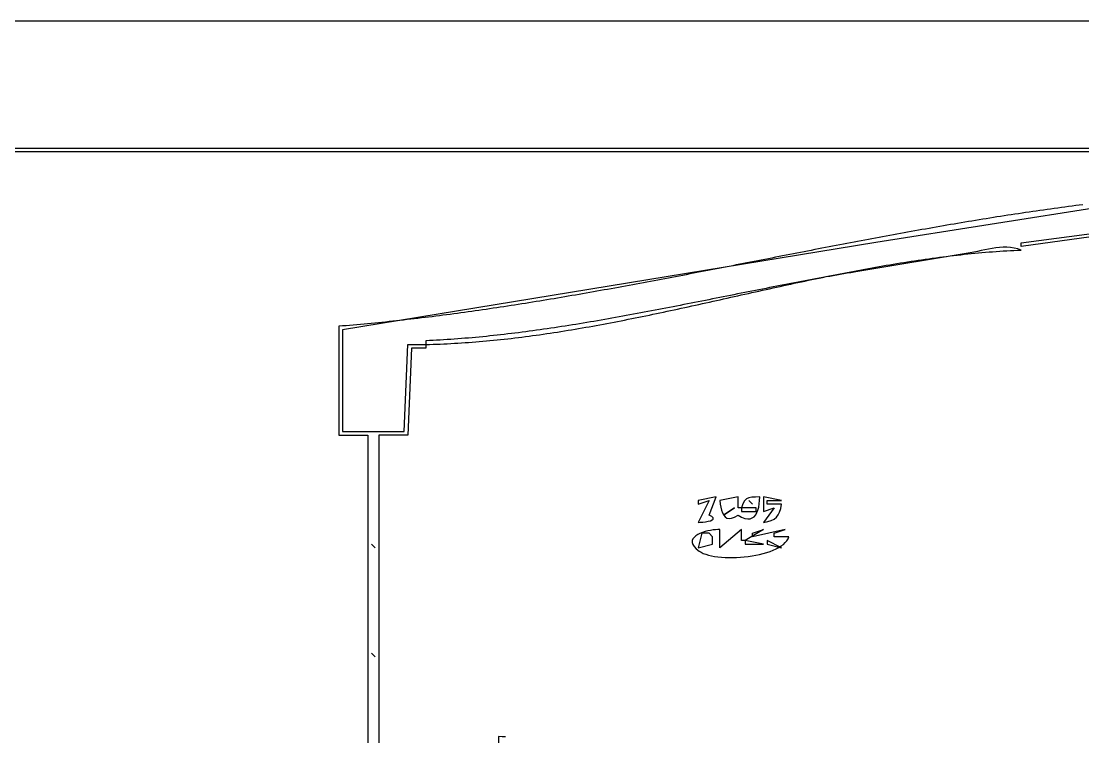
# Model space of a CAD drawing. Extents: x 0 to 1224, y 0 to 792.
# Drawn here: x 260.5 to 553, y 595 to 792 of the extents above; entities that cross this region are included whole.
import ezdxf

# ---------------------------------------------------------------- set-up
doc = ezdxf.new("R2010")
doc.units = 0
doc.layers.add('C7', color=7, linetype='CONTINUOUS')

msp = doc.modelspace()

# ---------------------------------------------------------------- linework, layer by layer
at = {"layer": 'C7'}
for points in [[(0, 792), (0, 0), (1224, 0), (1224, 792), (0, 792)], [(45, 757), (45, 36), (1179, 36), (1179, 757), (45, 757)], [(46, 756), (46, 37), (1178, 37), (1178, 756), (46, 756)], [(553.026, 741.4682), (552.0391, 741.3432), (551.0523, 741.2167), (550.0656, 741.0887), (549.0789, 740.9593), (548.0923, 740.8285), (547.1058, 740.6963), (546.1194, 740.5626), (545.133, 740.4276), (544.1467, 740.2912), (543.1605, 740.1534), (542.1743, 740.0144), (541.1882, 739.874), (540.2022, 739.7323), (539.2162, 739.5893), (538.2302, 739.445), (537.2444, 739.2996), (536.2586, 739.1528), (535.2729, 739.0049), (534.2872, 738.8557), (533.3016, 738.7054), (532.316, 738.5539), (531.3305, 738.4012), (530.345, 738.2474), (529.3596, 738.0925), (528.3743, 737.9365), (527.389, 737.7794), (526.4037, 737.6213), (525.4185, 737.462), (524.4334, 737.3018), (523.4483, 737.1405), (522.4632, 736.9782), (521.4782, 736.815), (520.4933, 736.6507), (519.5084, 736.4856), (518.5235, 736.3194), (517.5387, 736.1524), (516.5539, 735.9845), (515.5692, 735.8156), (514.5845, 735.6459), (513.5998, 735.4754), (512.6152, 735.304), (511.6306, 735.1318), (510.646, 734.9587), (509.6615, 734.7849), (508.677, 734.6104), (507.6926, 734.435), (506.7082, 734.259), (505.7238, 734.0822), (504.7395, 733.9047), (503.7551, 733.7265), (502.7708, 733.5476), (501.7866, 733.3681), (500.8023, 733.188), (499.8181, 733.0072), (498.834, 732.8258), (497.8498, 732.6438), (496.8657, 732.4613), (495.8816, 732.2782), (494.8975, 732.0946), (493.9134, 731.9104), (492.9294, 731.7257), (491.9453, 731.5406), (490.9613, 731.3549), (489.9773, 731.1688), (488.9933, 730.9823), (488.0094, 730.7954), (487.0254, 730.608), (486.0415, 730.4202), (485.0576, 730.2321), (484.0737, 730.0436), (483.0898, 729.8548), (482.1059, 729.6656), (481.122, 729.4762), (480.1381, 729.2864), (479.1543, 729.0964), (478.1704, 728.9061), (477.1866, 728.7156), (476.2027, 728.5248), (475.2189, 728.3339), (474.2351, 728.1427), (473.2512, 727.9514), (472.2674, 727.7599), (471.2835, 727.5683), (470.2997, 727.3765), (469.3159, 727.1846), (468.332, 726.9927), (467.3482, 726.8006), (466.3643, 726.6085), (465.3805, 726.4164), (464.3966, 726.2242), (463.4128, 726.032), (462.4289, 725.8398), (461.445, 725.6477), (460.4611, 725.4556), (459.4772, 725.2635), (458.4933, 725.0715), (457.5093, 724.8796), (456.5254, 724.6878), (455.5414, 724.4962), (454.5575, 724.3046), (453.5735, 724.1132), (452.5895, 723.922), (451.6054, 723.731), (450.6214, 723.5402), (449.6373, 723.3496), (448.6532, 723.1592), (447.6691, 722.9691), (446.685, 722.7793), (445.7008, 722.5897), (444.7167, 722.4005), (443.7325, 722.2116), (442.7482, 722.023), (441.764, 721.8348), (440.7797, 721.6469), (439.7954, 721.4594), (438.811, 721.2723), (437.8266, 721.0857), (436.8422, 720.8995), (435.8578, 720.7137), (434.8733, 720.5284), (433.8888, 720.3436), (432.9043, 720.1592), (431.9197, 719.9755), (430.9351, 719.7922), (429.9504, 719.6095), (428.9657, 719.4273), (427.981, 719.2458), (426.9962, 719.0648), (426.0114, 718.8845), (425.0265, 718.7048), (424.0416, 718.5257), (423.0566, 718.3473), (422.0716, 718.1696), (421.0866, 717.9926), (420.1015, 717.8164), (419.1164, 717.6408), (418.1312, 717.466), (417.1459, 717.292), (416.1606, 717.1187), (415.1753, 716.9463), (414.1899, 716.7746), (413.2044, 716.6038), (412.2189, 716.4339), (411.2334, 716.2648), (410.2478, 716.0966), (409.2621, 715.9292), (408.2764, 715.7628), (407.2906, 715.5974), (406.3047, 715.4329), (405.3188, 715.2693), (404.3328, 715.1068), (403.3468, 714.9452), (402.3607, 714.7846), (401.3745, 714.6251), (400.3883, 714.4666), (399.402, 714.3092), (398.4156, 714.1529), (397.4292, 713.9976), (396.4427, 713.8435), (395.4561, 713.6905), (394.4695, 713.5387), (393.4827, 713.388), (392.4959, 713.2385), (391.5091, 713.0902), (390.5221, 712.9431), (389.5351, 712.7972), (388.548, 712.6526), (387.5609, 712.5092), (386.5736, 712.3672), (385.5863, 712.2264), (384.5989, 712.0869), (383.6114, 711.9488), (382.6238, 711.812), (381.6362, 711.6765), (380.6484, 711.5425), (379.6606, 711.4098), (378.6727, 711.2786), (377.6847, 711.1487), (376.6966, 711.0204), (375.7084, 710.8934), (374.7202, 710.768), (373.7318, 710.6441), (372.7434, 710.5216), (371.7548, 710.4007), (370.7662, 710.2813), (369.7775, 710.1635), (368.7887, 710.0473), (367.7998, 709.9327), (366.8108, 709.8196), (365.8216, 709.7082), (364.8324, 709.5985), (363.8431, 709.4904), (362.8537, 709.384), (361.8642, 709.2792), (360.8746, 709.1762), (359.8849, 709.0749), (358.8951, 708.9754), (357.9052, 708.8776), (356.9151, 708.7815), (355.925, 708.6873), (354.9347, 708.5949), (353.9444, 708.5043), (352.9539, 708.4155), (351.9634, 708.3286), (350.9727, 708.2436), (349.9819, 708.1605), (348.991, 708.0793), (348, 708)], [(559, 741), (496, 731.0803), (349, 707)], [(558, 733), (536, 730), (536, 731), (559, 734)], [(372, 704), (372, 703), (372.9816, 703.0225), (373.9631, 703.0495), (374.9445, 703.0809), (375.9256, 703.1168), (376.9066, 703.157), (377.8874, 703.2014), (378.868, 703.2501), (379.8485, 703.303), (380.8287, 703.3599), (381.8088, 703.421), (382.7888, 703.4861), (383.7686, 703.5551), (384.7482, 703.6281), (385.7277, 703.7049), (386.707, 703.7855), (387.6861, 703.8699), (388.6651, 703.9579), (389.644, 704.0497), (390.6227, 704.145), (391.6013, 704.2439), (392.5797, 704.3462), (393.558, 704.452), (394.5361, 704.5612), (395.5141, 704.6737), (396.492, 704.7896), (397.4697, 704.9086), (398.4473, 705.0308), (399.4248, 705.1562), (400.4021, 705.2846), (401.3794, 705.416), (402.3565, 705.5504), (403.3334, 705.6877), (404.3103, 705.8279), (405.2871, 705.9709), (406.2637, 706.1166), (407.2402, 706.2651), (408.2166, 706.4162), (409.1929, 706.5699), (410.1691, 706.7261), (411.1452, 706.8849), (412.1212, 707.0461), (413.0971, 707.2096), (414.0729, 707.3755), (415.0487, 707.5437), (416.0243, 707.7142), (416.9998, 707.8868), (417.9752, 708.0615), (418.9506, 708.2383), (419.9259, 708.4171), (420.9011, 708.5979), (421.8762, 708.7806), (422.8512, 708.9652), (423.8262, 709.1516), (424.801, 709.3398), (425.7759, 709.5296), (426.7506, 709.7211), (427.7253, 709.9142), (428.6999, 710.1089), (429.6744, 710.305), (430.6489, 710.5026), (431.6234, 710.7016), (432.5977, 710.9019), (433.5721, 711.1036), (434.5463, 711.3064), (435.5206, 711.5104), (436.4947, 711.7156), (437.4689, 711.9218), (438.443, 712.1291), (439.417, 712.3373), (440.391, 712.5464), (441.365, 712.7564), (442.3389, 712.9673), (443.3128, 713.1788), (444.2867, 713.3911), (445.2605, 713.6041), (446.2343, 713.8176), (447.2081, 714.0317), (448.1819, 714.2463), (449.1557, 714.4614), (450.1294, 714.6768), (451.1031, 714.8926), (452.0768, 715.1086), (453.0505, 715.3249), (454.0242, 715.5414), (454.9979, 715.758), (455.9716, 715.9747), (456.9452, 716.1914), (457.9189, 716.4081), (458.8926, 716.6247), (459.8663, 716.8412), (460.8399, 717.0574), (461.8136, 717.2735), (462.7873, 717.4893), (463.761, 717.7047), (464.7348, 717.9197), (465.7085, 718.1343), (466.6823, 718.3483), (467.6561, 718.5618), (468.6299, 718.7748), (469.6037, 718.987), (470.5776, 719.1986), (471.5515, 719.4093), (472.5254, 719.6193), (473.4993, 719.8284), (474.4733, 720.0366), (475.4473, 720.2438), (476.4214, 720.4499), (477.3955, 720.655), (478.3697, 720.859), (479.3439, 721.0618), (480.3181, 721.2633), (481.2924, 721.4636), (482.2668, 721.6625), (483.2412, 721.86), (484.2157, 722.0561), (485.1902, 722.2507), (486.1648, 722.4437), (487.1394, 722.6351), (488.1141, 722.8249), (489.0889, 723.0129), (490.0638, 723.1992), (491.0387, 723.3837), (492.0137, 723.5663), (492.9888, 723.747), (493.9639, 723.9257), (494.9391, 724.1024), (495.9145, 724.2771), (496.8899, 724.4496), (497.8654, 724.6199), (498.8409, 724.7879), (499.8166, 724.9537), (500.7924, 725.1172), (501.7682, 725.2782), (502.7442, 725.4369), (503.7202, 725.593), (504.6964, 725.7465), (505.6726, 725.8975), (506.649, 726.0458), (507.6255, 726.1914), (508.6021, 726.3342), (509.5788, 726.4743), (510.5556, 726.6114), (511.5325, 726.7457), (512.5096, 726.877), (513.4867, 727.0052), (514.464, 727.1304), (515.4414, 727.2524), (516.419, 727.3713), (517.3967, 727.487), (518.3745, 727.5993), (519.3524, 727.7083), (520.3305, 727.8139), (521.3087, 727.9161), (522.2871, 728.0148), (523.2656, 728.1099), (524.2442, 728.2015), (525.223, 728.2894), (526.2019, 728.3735), (527.181, 728.454), (528.1603, 728.5306), (529.1396, 728.6033), (530.1192, 728.6721), (531.0989, 728.737), (532.0788, 728.7978), (533.0588, 728.8546), (534.039, 728.9073), (535.0194, 728.9557), (536, 729), (535.0601, 729.3258), (534.0975, 729.5534), (533.1156, 729.6927), (532.1177, 729.7536), (531.1072, 729.7462), (530.0875, 729.6804), (529.0619, 729.5662), (528.0337, 729.4135), (527.0064, 729.2322), (525.9833, 729.0324), (524.9677, 728.824), (523.9631, 728.617), (522.9727, 728.4213), (522, 728.2469)], [(522, 728.2469), (491, 723.0803), (490.0371, 722.9198), (489.0734, 722.7577), (488.1089, 722.5938), (487.1436, 722.4281), (486.1775, 722.2609), (485.2106, 722.0919), (484.2429, 721.9214), (483.2744, 721.7494), (482.3052, 721.5759), (481.3353, 721.4009), (480.3646, 721.2246), (479.3933, 721.0469), (478.4212, 720.8679), (477.4484, 720.6877), (476.475, 720.5063), (475.5009, 720.3237), (474.5261, 720.14), (473.5508, 719.9552), (472.5747, 719.7694), (471.5981, 719.5827), (470.6209, 719.395), (469.6431, 719.2065), (468.6647, 719.0171), (467.6857, 718.8269), (466.7062, 718.636), (465.7262, 718.4444), (464.7456, 718.2522), (463.7645, 718.0594), (462.7829, 717.866), (461.8008, 717.6722), (460.8183, 717.4778), (459.8353, 717.2831), (458.8518, 717.088), (457.8679, 716.8926), (456.8836, 716.6969), (455.8988, 716.501), (454.9137, 716.3049), (453.9281, 716.1087), (452.9422, 715.9125), (451.9559, 715.7161), (450.9693, 715.5198), (449.9823, 715.3236), (448.995, 715.1275), (448.0074, 714.9315), (447.0195, 714.7357), (446.0313, 714.5401), (445.0428, 714.3449), (444.0541, 714.15), (443.0651, 713.9555), (442.0758, 713.7614), (441.0864, 713.5678), (440.0967, 713.3747), (439.1068, 713.1822), (438.1167, 712.9903), (437.1265, 712.7991), (436.136, 712.6086), (435.1455, 712.4189), (434.1548, 712.23), (433.1639, 712.0419), (432.173, 711.8547), (431.1819, 711.6685), (430.1907, 711.4833), (429.1995, 711.2991), (428.2082, 711.116), (427.2169, 710.934), (426.2255, 710.7533), (425.2341, 710.5737), (424.2426, 710.3954), (423.2512, 710.2185), (422.2598, 710.0429), (421.2684, 709.8687), (420.277, 709.696), (419.2857, 709.5248), (418.2944, 709.3552), (417.3032, 709.1872), (416.3121, 709.0208), (415.3211, 708.8561), (414.3301, 708.6932), (413.3394, 708.532), (412.3487, 708.3727), (411.3582, 708.2153), (410.3678, 708.0598), (409.3776, 707.9062), (408.3876, 707.7548), (407.3978, 707.6053), (406.4082, 707.458), (405.4189, 707.3129), (404.4297, 707.1699), (403.4408, 707.0293), (402.4522, 706.8909), (401.4638, 706.7549), (400.4757, 706.6213), (399.4879, 706.4901), (398.5004, 706.3614), (397.5133, 706.2353), (396.5264, 706.1117), (395.54, 705.9908), (394.5538, 705.8725), (393.5681, 705.757), (392.5827, 705.6443), (391.5977, 705.5343), (390.6131, 705.4273), (389.629, 705.3231), (388.6452, 705.2219), (387.6619, 705.1238), (386.6791, 705.0286), (385.6968, 704.9366), (384.7149, 704.8477), (383.7335, 704.762), (382.7526, 704.6796), (381.7723, 704.6004), (380.7924, 704.5246), (379.8131, 704.4522), (378.8344, 704.3832), (377.8563, 704.3176), (376.8787, 704.2556), (375.9017, 704.1971), (374.9253, 704.1423), (373.9496, 704.0911), (372.9744, 704.0437), (372, 704)], [(348, 708), (348, 678), (356, 678), (356, 587)], [(349, 707), (349, 679), (366, 679), (367, 703), (372, 703), (372, 702), (368, 702), (367, 678), (359, 678), (359, 587)], [(447, 660), (447, 659), (450, 660), (447, 654), (447.5844, 654.0265), (448.2853, 654.082), (449.0354, 654.1701), (449.7671, 654.2944), (450.4132, 654.4584), (450.9063, 654.6657), (451.1789, 654.9199), (451.1636, 655.2246), (450.7931, 655.5835), (450, 656), (452, 661), (447, 660)], [(453, 660), (453.1157, 659.0564), (453.2672, 658.1593), (453.4652, 657.3318), (453.7202, 656.5972), (454.043, 655.9785), (454.4442, 655.4991), (454.9346, 655.1819), (455.5246, 655.0502), (456.2251, 655.1272), (457.0466, 655.4361), (458, 656), (458.9968, 655.4405), (459.8831, 655.0973), (460.6647, 654.9544), (461.3474, 654.9956), (461.9369, 655.2048), (462.4392, 655.5661), (462.86, 656.0633), (463.2051, 656.6803), (463.4805, 657.401), (463.6918, 658.2095), (463.845, 659.0895), (463.9457, 660.025), (464, 661), (462.8148, 660.9738), (461.8141, 660.9113), (460.9814, 660.7538), (460.3001, 660.4426), (459.7538, 659.919), (459.3259, 659.1243), (459, 658), (458, 658), (458, 661), (453, 660)], [(461, 660), (462, 659), (461, 660)], [(465, 661), (465, 657), (468, 658), (465, 654), (466.1887, 654.2378), (467.1659, 654.5358), (467.9568, 654.9192), (468.5867, 655.4132), (469.0807, 656.043), (469.4641, 656.834), (469.7621, 657.8112), (470, 659), (466, 659), (466, 660), (470, 660), (465, 661)], [(454, 656), (457, 658), (454, 656)], [(459, 658), (459, 657), (463, 657), (463, 658), (459, 658)], [(472, 650), (468, 650), (468, 651), (471, 652), (462, 650), (462, 651), (465, 652), (460, 649), (459, 649), (459, 652), (453, 647), (453, 652), (452.4557, 652.0141), (451.8303, 651.985), (451.144, 651.9132), (450.417, 651.7993), (449.6696, 651.6438), (448.9219, 651.4472), (448.1942, 651.21), (447.5067, 650.9328), (446.8797, 650.6161), (446.3333, 650.2605), (445.8879, 649.8664), (445.5636, 649.4345), (445.3806, 648.9652), (445.3592, 648.4591), (445.5196, 647.9167), (445.882, 647.3385), (446.4668, 646.7251), (447.294, 646.0771)], [(448, 651), (447, 647), (451, 648), (451, 650), (450, 651), (448, 651)], [(447.2939, 646.0771), (447.8202, 645.757), (448.4287, 645.4698), (449.1127, 645.2151), (449.8656, 644.9929), (450.6808, 644.8029), (451.5517, 644.6449), (452.4717, 644.5188), (453.4342, 644.4244), (454.4325, 644.3616), (455.4602, 644.33), (456.5106, 644.3296), (457.577, 644.3602), (458.653, 644.4216), (459.7318, 644.5135), (460.8069, 644.6359), (461.8717, 644.7886), (462.9196, 644.9713), (463.944, 645.1839), (464.9383, 645.4262), (465.8959, 645.698), (466.8101, 645.9991), (467.6744, 646.3294), (468.4822, 646.6887), (469.2269, 647.0768), (469.9019, 647.4935), (470.5006, 647.9387), (471.0163, 648.412), (471.4425, 648.9135), (471.7726, 649.4429), (472, 650)], [(357, 648), (358, 647), (357, 648)], [(460, 649), (460, 648), (465, 648), (460, 649)], [(466, 649), (466, 648), (470, 647), (466, 649)], [(357, 618), (358, 617), (357, 618)], [(393.9508, 594.949), (392.9748, 594.9771), (392, 595), (392, 591)]]:
    msp.add_lwpolyline(points, dxfattribs=at)

doc.saveas('drawing.dxf')
